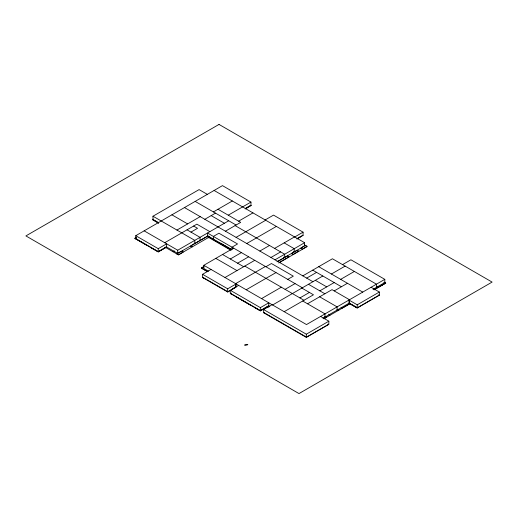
<?xml version="1.0" encoding="UTF-8"?>
<svg xmlns="http://www.w3.org/2000/svg" width="518" height="518" viewBox="0 0 518 518"><rect width="100%" height="100%" fill="white"/><g stroke="black" fill="none" stroke-linecap="round" stroke-linejoin="round"><path stroke-width="0.78" d="M173.083 251.787L174.242 250.835M203.082 277.305L202.706 277.544L204.209 278.438M158.45 223.064L152.577 219.638L153.406 219.127M136.163 237.516L134.816 238.338L146.49 245.124M165.747 247.552L158.243 251.865L150.563 247.468M231.041 292.955L230.38 293.538L232.213 294.6M208.081 237.749L208.806 237.62L208.178 237.704L209.071 236.461M207.394 236.266L200.285 240.365M202.706 267.282L201.392 268.007L207.058 271.406M384.298 282.245L385.742 283.081L374.022 289.802M250.796 205.665L251.224 205.419L245.137 208.935M231.552 289.588L234.835 287.451M246.115 208.372L247.423 207.614M300.595 236.784L296.82 238.973L303.069 235.347L303.069 232.161L273.53 215.112L265.164 219.936M302.648 235.593L303.069 235.347M263.662 312.762L264.089 312.516M158.476 222.585L152.972 219.405L152.972 216.22L199.087 189.601L207.342 194.367M135.755 238.882L135.755 235.696L222.468 185.632L250.952 202.078L250.952 205.264L245.377 208.482M136.195 237.561L134.835 238.351L158.243 251.865L166.647 247.015L166.647 243.829L158.243 248.679L135.755 235.696M176.949 230.063L200.207 216.634M213.384 211.92L232.329 200.978M204.811 219.295L215.482 213.131M164.718 242.715L196.859 224.158L209.861 231.663M190.954 232.103L197.539 228.302L193.609 226.029M228.257 215.184L250.952 202.078M144.153 230.847L177.719 250.22L228.723 220.772M199.754 240.669L195.008 243.415L194.58 243.169M166.084 246.691L177.719 253.406L208.255 235.781M238.617 221.167L252.952 212.885M225.414 231.19L240.695 222.364L217.994 209.259M220.577 243.162L231.863 249.695M236.091 237.354L265.708 220.254M208.599 271.238L203.82 268.479L203.82 265.294L233.592 248.103M204.04 266.492L201.295 268.078L207.563 271.697M246.756 243.512L276.372 226.411M228.108 291.757L227.687 291.997L202.57 277.493L202.57 274.307L211.001 269.438M230.316 258.987L241.382 252.603M237.587 263.189L248.653 256.798M259.829 251.062L269.502 245.474M274.585 248.413L294.535 236.894M294.703 236.991L303.069 232.161M224.987 277.512L254.759 260.321M270.966 257.485L280.633 251.903M275 259.816L304.616 242.715L304.616 245.901L277.072 261.804M265.404 266.466L235.625 283.657L235.625 286.842M227.687 288.811L236.124 283.942L236.124 287.127L227.687 291.997L227.687 288.811L202.57 274.307M265.883 266.744L271.451 263.532L293.317 276.159L287.755 279.37M238.656 285.405L227.849 291.725L203.153 277.519M278.684 263.002L307.025 246.633L304.234 245.008M246.218 289.769L275.99 272.585M261.538 298.614L281.326 287.192M302.803 275.867L332.426 258.767L376.444 284.181L376.444 287.367M285.075 289.355L295.059 283.592M306.682 278.108L316.576 272.39M268.382 306.805L267.871 306.507L260.379 310.832L230.257 293.441L230.257 290.255L260.379 307.647L268.777 302.797L268.777 305.983L260.379 310.832L254.875 307.692M320.59 316.427L328.852 321.192L328.852 324.378L306.313 337.386L263.63 312.743L263.63 309.557L272.06 304.694M272.585 304.992L322.818 275.997M342.553 264.614L350.919 259.79L384.809 279.351L384.809 282.543L373.018 289.348M331.416 274.022L345.13 266.103M299.922 297.928L309.421 292.443M319.833 290.851L334.188 282.563M284.181 311.687L313.468 294.781L301.871 288.086M340.663 279.357L354.377 271.438M307.53 303.794L332.019 289.653L349.495 299.741L349.495 302.926L322.947 318.253M334.207 290.915L347.448 283.275M384.809 279.351L306.494 324.566L203.82 265.294M323.918 318.758L350.401 303.464M374.1 289.782L378.282 287.367M385.742 283.081L378.308 287.373L376.89 286.564M263.63 309.557L306.313 334.201L328.852 321.192M357.226 304.817L379.357 292.035L379.357 295.221L357.226 308.003L348.964 303.231L348.964 300.045L357.226 304.817L357.226 308.003L349.818 303.736L342.184 308.178L341.051 307.226M250.757 205.51L245.882 208.32M302.603 235.444L297.727 238.254M231.488 289.802L232.802 289.05M279.804 262.127L289.063 256.779L287.969 256.203M264.562 312.425L264.128 312.671L306.475 337.121L328.431 324.443L328.024 324.21M323.86 318.758L326.502 317.204L325.33 316.828A16.382 9.46 0 0 0 325.039 316.692A15.844 9.149 0 0 0 324.747 316.556M284.79 257.381L287.179 256.021L287.976 256.209M294.509 251.754L297.105 250.291L298.744 250.88L293.317 254.319L291.899 254.066L292.327 253.645L291.802 253.289L294.049 252.046L293.421 251.677M202.978 267.126L203.457 266.861L203.852 267.249M135.93 237.982L135.289 238.332L158.255 251.593L165.507 247.41L165.138 247.196M301.541 248.653L301.016 248.744L301.573 248.4L301.042 247.986L305.322 245.241L307.168 246.328L302.473 249.029L301.618 248.634M190.844 246.419L191.142 246.167M247.675 344.71L244.632 345.001A1.612 0.932 0 0 0 244.561 345.176L247.824 344.677M338.817 310.127L336.998 309.473M192.288 246.846L190.741 246.27M230.724 293.434L260.392 310.554L267.644 306.378L267.353 306.209M350.168 303.574L357.407 307.718L378.891 295.312L378.418 295.04M376.839 286.545L378.114 287.27L385.275 283.171L383.838 282.342M214.109 190.462L304.616 242.715M371.102 287.27L379.357 292.035M284.175 242.877L294.256 248.698L294.256 251.884M318.719 266.686L362.736 292.1M195.163 201.398L236.085 225.026M312.704 270.156L341.433 286.745M235.081 225.602L284.667 254.234L284.667 257.42M211.163 215.624L224.404 223.271M315.339 280.309L326.716 286.881M184.486 207.563L312.917 281.708M308.463 284.285L324.89 293.771M319.638 296.801L337.114 306.889L337.114 310.075M302.363 287.807L207.491 233.035L207.491 236.221L231.293 249.961M171.911 214.821L187.633 223.899M208.955 236.532L231.753 249.695M230.834 250.226L208.644 237.412L178.406 254.869L165.223 247.254M187.03 229.83L200.032 237.341L200.032 240.527M244.774 266.084L303.969 300.265M222.533 254.493L243.693 266.712M302.693 300.997L325.006 313.882L325.006 317.068M152.972 216.22L194.794 240.365L194.794 243.551M152.577 219.638L158.579 223.103M215.799 258.378L236.966 270.597M268.447 305.788L269.826 306.585M267.476 306.293L268.868 307.096M235.651 296.581L250.304 305.057M283.553 257.213L284.311 257.653L277.661 261.486L277.104 261.163M194.159 243.46L194.535 243.68L190.954 245.759L191.265 246.199M378.839 294.917L379.357 295.221M328.302 324.184L328.742 324.443M328.703 314.219L329.953 315.242M306.313 334.201L306.313 337.386M260.379 307.647L260.379 310.832M231.986 249.566L231.986 247.177L237.548 243.959L218.933 233.217L213.371 236.428L213.371 239.614M177.719 250.22L177.719 253.406M158.243 248.679L158.243 251.865M182.757 251.075L182.524 251.619L183.191 252.098L178.496 254.869L176.521 253.762L181.371 251.314L182.75 251.075M219.017 124.424L25.9 235.917L298.983 393.576L492.1 282.083L219.017 124.424"/></g></svg>
